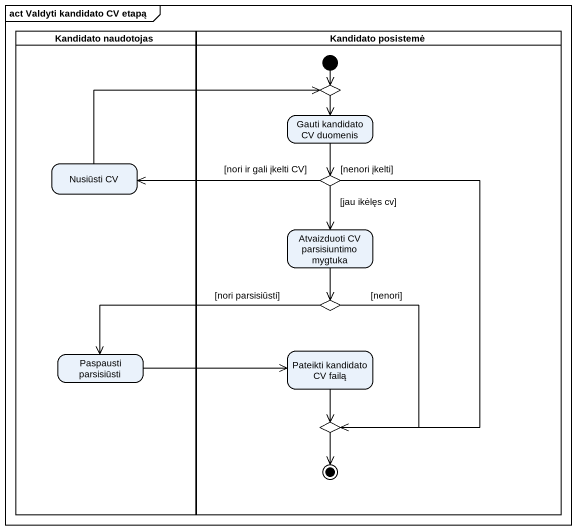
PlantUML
@startuml
mainframe act Valdyti kandidato CV etapą
hide empty description
state "Kandidato naudotojas" as Kandidato_naudotojas <<partition>> {
  state "Nusiūsti CV" as Nusiūsti_CV
  state "Paspausti parsisiūsti" as Paspausti_parsisiūsti
}
state "Kandidato posistemė" as Kandidato_posistemė <<partition>> {
  state choice1 <<choice>>
  state "Gauti kandidato CV duomenis" as Gauti_kandidato_CV_duomenis
  state choice2 <<choice>>
  state "Atvaizduoti CV parsisiuntimo mygtuka" as Atvaizduoti_CV
  state choice3 <<choice>>
  state "Pateikti kandidato CV failą" as Pateikti_kandidato_CV_failą
  state choice4 <<choice>>
  [*] --> choice1
  choice4 --> [*]
}
choice1 --> Gauti_kandidato_CV_duomenis
Gauti_kandidato_CV_duomenis --> choice2
Nusiūsti_CV -right-> choice1
choice2 -left-> Nusiūsti_CV : [nori ir gali įkelti CV]
choice2 --> Atvaizduoti_CV : [jau ikėlęs cv]
choice2 --> choice4 : [nenori įkelti]
Atvaizduoti_CV --> choice3
choice3 -left-> Paspausti_parsisiūsti : [nori parsisiūsti]
choice3 --> choice4 : [nenori]
Paspausti_parsisiūsti -right-> Pateikti_kandidato_CV_failą
Pateikti_kandidato_CV_failą --> choice4
@enduml
